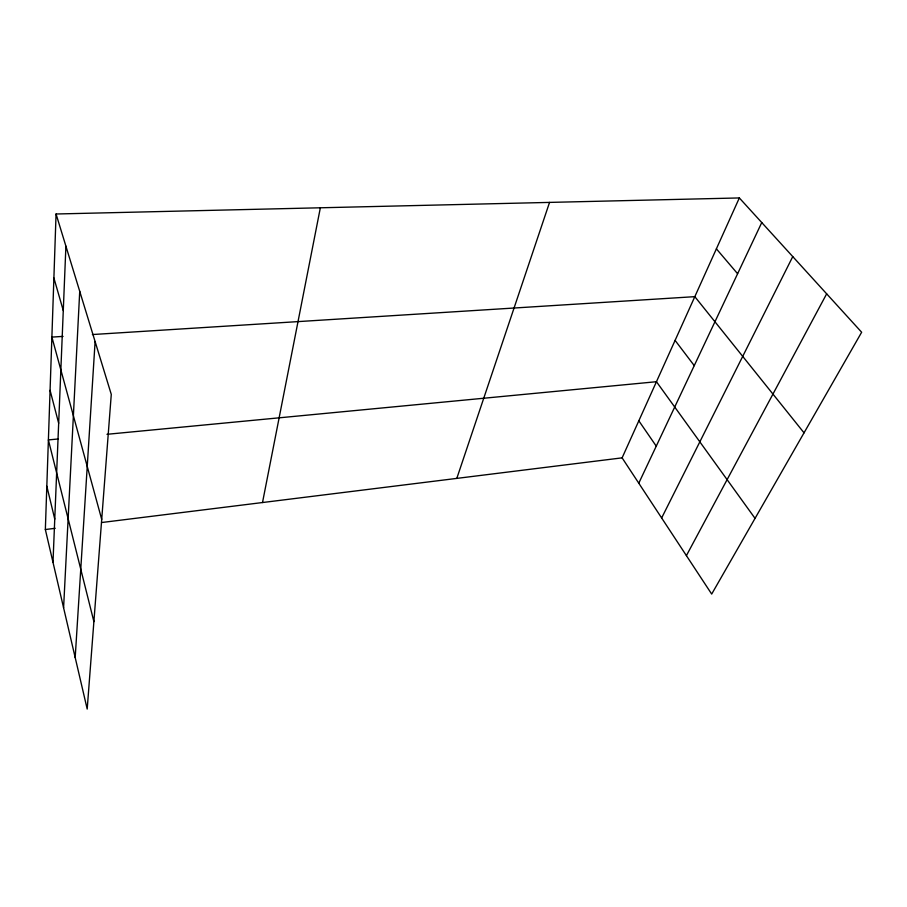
<?xml version="1.0" encoding="UTF-8"?>
<svg xmlns="http://www.w3.org/2000/svg" width="907" height="907" viewBox="0 0 907 907"><rect width="100%" height="100%" fill="white"/><g stroke="black" fill="none" stroke-linecap="round" stroke-linejoin="round"><path stroke-width="1.36" d="M56.064 213.995L111.278 394.398L87.197 709.059L45.35 529.529L56.064 213.995L739.341 197.941L861.65 332.245L711.689 594.074L622.111 457.854L739.341 197.941M52.991 562.329L65.905 246.16M63.592 607.769L79.725 291.294M75.19 657.564L95.11 341.542M262.508 502.535L320.352 207.782M456.811 478.386L549.551 202.397M638.777 483.193L761.755 222.555M661.645 517.965L792.763 256.602M686.406 555.617L826.662 293.834M45.35 529.529L55.191 528.305M101.573 522.534L622.111 457.854M58.161 438.977L48.388 439.918L93.886 621.601M106.969 434.306L656.453 381.711L755.043 518.373M63.059 336.395L51.892 337.098L101.709 519.405M92.389 334.547L694.819 296.657L804.033 432.832M716.394 248.835L737.606 273.733M675.091 340.386L694.252 365.623M638.823 420.803L656.26 446.153M53.898 277.973L63.275 310.534M50.078 390.327L58.672 423.263M46.824 486.209L54.76 519.121"/></g></svg>
